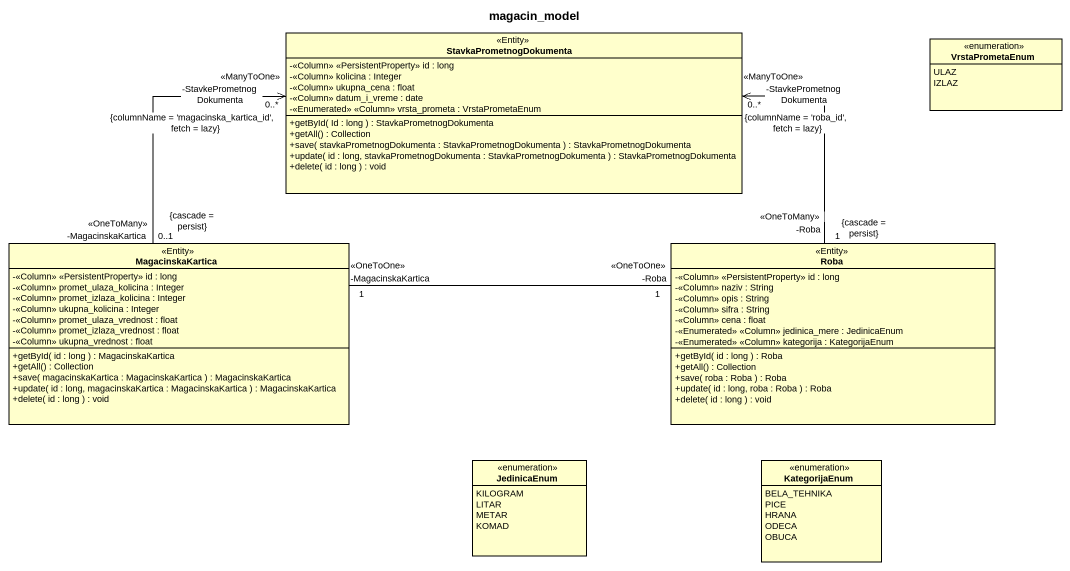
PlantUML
@startuml
title magacin_model
hide circle
hide empty members
skinparam classAttributeIconSize 0
class StavkaPrometnogDokumenta <<Entity>> {
  -<<Column>> <<PersistentProperty>> id : long
  -<<Column>> kolicina : Integer
  -<<Column>> ukupna_cena : float
  -<<Column>> datum_i_vreme : date
  -<<Enumerated>> <<Column>> vrsta_prometa : VrstaPrometaEnum
  +getById( Id : long ) : StavkaPrometnogDokumenta
  +getAll() : Collection
  +save( stavkaPrometnogDokumenta : StavkaPrometnogDokumenta ) : StavkaPrometnogDokumenta
  +update( id : long, stavkaPrometnogDokumenta : StavkaPrometnogDokumenta ) : StavkaPrometnogDokumenta
  +delete( id : long ) : void
}
enum VrstaPrometaEnum {
  ULAZ
  IZLAZ
}
class MagacinskaKartica <<Entity>> {
  -<<Column>> <<PersistentProperty>> id : long
  -<<Column>> promet_ulaza_kolicina : Integer
  -<<Column>> promet_izlaza_kolicina : Integer
  -<<Column>> ukupna_kolicina : Integer
  -<<Column>> promet_ulaza_vrednost : float
  -<<Column>> promet_izlaza_vrednost : float
  -<<Column>> ukupna_vrednost : float
  +getById( id : long ) : MagacinskaKartica
  +getAll() : Collection
  +save( magacinskaKartica : MagacinskaKartica ) : MagacinskaKartica
  +update( id : long, magacinskaKartica : MagacinskaKartica ) : MagacinskaKartica
  +delete( id : long ) : void
}
class Roba <<Entity>> {
  -<<Column>> <<PersistentProperty>> id : long
  -<<Column>> naziv : String
  -<<Column>> opis : String
  -<<Column>> sifra : String
  -<<Column>> cena : float
  -<<Enumerated>> <<Column>> jedinica_mere : JedinicaEnum
  -<<Enumerated>> <<Column>> kategorija : KategorijaEnum
  +getById( id : long ) : Roba
  +getAll() : Collection
  +save( roba : Roba ) : Roba
  +update( id : long, roba : Roba ) : Roba
  +delete( id : long ) : void
}
enum JedinicaEnum {
  KILOGRAM
  LITAR
  METAR
  KOMAD
}
enum KategorijaEnum {
  BELA_TEHNIKA
  PICE
  HRANA
  ODECA
  OBUCA
}
MagacinskaKartica "<<OneToMany>>\n-MagacinskaKartica\n0..1\n{cascade = persist}" -up-> "<<ManyToOne>>\n-StavkePrometnogDokumenta\n0..*\n{columnName = 'magacinska_kartica_id', fetch = lazy}" StavkaPrometnogDokumenta
Roba "-Roba\n1\n<<OneToMany>>\n{cascade = persist}" -up-> "<<ManyToOne>>\n-StavkePrometnogDokumenta\n0..*\n{columnName = 'roba_id', fetch = lazy}" StavkaPrometnogDokumenta
Roba "1\n<<OneToOne>>\n-Roba" -left- "1\n<<OneToOne>>\n-MagacinskaKartica" MagacinskaKartica
@enduml
